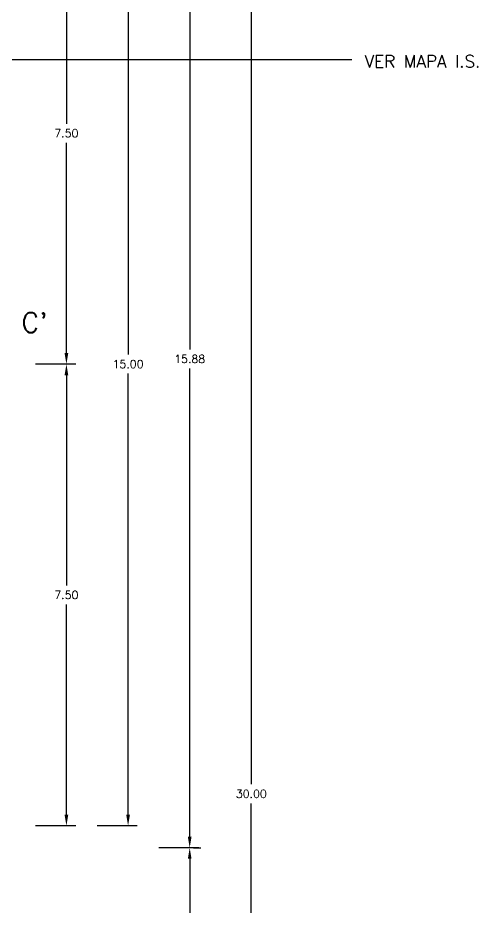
# Model space of a CAD drawing. Extents: x 19.8 to 90.6, y 5.5 to 74.
# Drawn here: x 83.11 to 90.58, y 50.92 to 65.36 of the extents above; entities that cross this region are included whole.
import ezdxf

# ---------------------------------------------------------------- set-up
doc = ezdxf.new("R2010")
doc.units = 0
doc.header["$MEASUREMENT"] = 0
doc.linetypes.add('Default', pattern=[0])
doc.linetypes.add('Solid', pattern=[0])
doc.layers.get('DEFPOINTS').update_dxf_attribs({"linetype": 'Solid'})
for name, color, linetype in [('Dimensions (COTAS)', 212, 'Solid'), ('Sections Corte', 9, 'Solid'), ('Text O', 212, 'Default')]:
    doc.layers.add(name, color=color, linetype=linetype)
doc.styles.add('Simplex', font='SIMPLEX.SHX')
doc.dimstyles.get("Standard").update_dxf_attribs({"dimtxt": 0.13, "dimasz": 0.18, "dimexe": 0.18, "dimexo": 0.0625, "dimgap": 0.09, "dimtad": 1, "dimtih": 1, "dimtoh": 1, "dimzin": 0, "dimdsep": 46, "dimtxsty": 'Simplex', "dimcen": 0.09, "dimadec": 0, "dimazin": 0, "dimtfac": 1, "dimtofl": 0, "dimtmove": 0, "dimatfit": 3, "dimfxl": 1, "dimtolj": 1, "dimtzin": 0, "dimarcsym": 0})

# ---------------------------------------------------------------- blocks, each defined once
blk = doc.blocks.new('*D223')
at = {"layer": 'DEFPOINTS', "color": 0}
for p in [(83.901, 59.737), (83.901, 59.737), (83.901, 52.237)]:
    blk.add_point(p, dxfattribs=at)
at = {"layer": 'Dimensions (COTAS)', "color": 0, "lineweight": -2}
for p, q in [((83.839, 59.737), (83.721, 59.737)), ((83.901, 59.557), (83.901, 56.142)), ((83.901, 52.417), (83.901, 55.832)), ((83.839, 52.237), (83.721, 52.237))]:
    blk.add_line(p, q, dxfattribs=at)
at = {"layer": 'Dimensions (COTAS)', "color": 0}
for points in [[(83.871, 59.557), (83.931, 59.557), (83.901, 59.737)], [(83.871, 52.417), (83.931, 52.417), (83.901, 52.237)]]:
    blk.add_solid(points, dxfattribs=at)
at = {"layer": 'Dimensions (COTAS)', "color": 0, "insert": (83.901, 55.987), "char_height": 0.13, "attachment_point": 5, "style": 'Simplex'}
blk.add_mtext('\\A1;7.50', dxfattribs=at)
blk = doc.blocks.new('*D227')
at = {"layer": 'DEFPOINTS', "color": 0}
for p in [(84.901, 67.237), (84.901, 67.237), (84.901, 52.237)]:
    blk.add_point(p, dxfattribs=at)
at = {"layer": 'Dimensions (COTAS)', "color": 0, "lineweight": -2}
for p, q in [((84.839, 67.237), (84.721, 67.237)), ((84.901, 67.057), (84.901, 59.892)), ((84.901, 52.417), (84.901, 59.582)), ((84.839, 52.237), (84.721, 52.237))]:
    blk.add_line(p, q, dxfattribs=at)
at = {"layer": 'Dimensions (COTAS)', "color": 0}
for points in [[(84.871, 67.057), (84.931, 67.057), (84.901, 67.237)], [(84.871, 52.417), (84.931, 52.417), (84.901, 52.237)]]:
    blk.add_solid(points, dxfattribs=at)
at = {"layer": 'Dimensions (COTAS)', "color": 0, "insert": (84.901, 59.737), "char_height": 0.13, "attachment_point": 5, "style": 'Simplex'}
blk.add_mtext('\\A1;15.00', dxfattribs=at)
blk = doc.blocks.new('*D228')
at = {"layer": 'DEFPOINTS', "color": 0}
for p in [(85.901, 67.757), (85.901, 51.882), (85.901, 51.882)]:
    blk.add_point(p, dxfattribs=at)
at = {"layer": 'Dimensions (COTAS)', "color": 0, "lineweight": -2}
for p, q in [((85.964, 67.757), (86.081, 67.757)), ((85.901, 67.577), (85.901, 59.975)), ((85.901, 52.062), (85.901, 59.665)), ((85.839, 51.882), (85.721, 51.882))]:
    blk.add_line(p, q, dxfattribs=at)
at = {"layer": 'Dimensions (COTAS)', "color": 0}
for points in [[(85.871, 67.577), (85.931, 67.577), (85.901, 67.757)], [(85.871, 52.062), (85.931, 52.062), (85.901, 51.882)]]:
    blk.add_solid(points, dxfattribs=at)
at = {"layer": 'Dimensions (COTAS)', "color": 0, "insert": (85.901, 59.82), "char_height": 0.13, "attachment_point": 5, "style": 'Simplex'}
blk.add_mtext('\\A1;15.88', dxfattribs=at)
blk = doc.blocks.new('*D229')
at = {"layer": 'DEFPOINTS', "color": 0}
for p in [(86.901, 67.757), (86.901, 67.757), (86.901, 37.757)]:
    blk.add_point(p, dxfattribs=at)
at = {"layer": 'Dimensions (COTAS)', "color": 0, "lineweight": -2}
for p, q in [((86.839, 67.757), (86.721, 67.757)), ((86.901, 67.577), (86.901, 52.912)), ((86.901, 37.937), (86.901, 52.602)), ((86.839, 37.757), (86.721, 37.757))]:
    blk.add_line(p, q, dxfattribs=at)
at = {"layer": 'Dimensions (COTAS)', "color": 0}
for points in [[(86.871, 67.577), (86.931, 67.577), (86.901, 67.757)], [(86.871, 37.937), (86.931, 37.937), (86.901, 37.757)]]:
    blk.add_solid(points, dxfattribs=at)
at = {"layer": 'Dimensions (COTAS)', "color": 0, "insert": (86.901, 52.757), "char_height": 0.13, "attachment_point": 5, "style": 'Simplex'}
blk.add_mtext('\\A1;30.00', dxfattribs=at)
blk = doc.blocks.new('*D313')
at = {"layer": 'DEFPOINTS', "color": 0}
for p in [(85.901, 51.882), (85.901, 43.592), (85.901, 43.592)]:
    blk.add_point(p, dxfattribs=at)
at = {"layer": 'Dimensions (COTAS)', "color": 0, "lineweight": -2}
for p, q in [((85.964, 51.882), (86.081, 51.882)), ((85.901, 51.702), (85.901, 47.892)), ((85.901, 43.772), (85.901, 47.582)), ((85.839, 43.592), (85.721, 43.592))]:
    blk.add_line(p, q, dxfattribs=at)
at = {"layer": 'Dimensions (COTAS)', "color": 0}
for points in [[(85.871, 51.702), (85.931, 51.702), (85.901, 51.882)], [(85.871, 43.772), (85.931, 43.772), (85.901, 43.592)]]:
    blk.add_solid(points, dxfattribs=at)
at = {"layer": 'Dimensions (COTAS)', "color": 0, "insert": (85.901, 47.737), "char_height": 0.13, "attachment_point": 5, "style": 'Simplex'}
blk.add_mtext('\\A1;8.29', dxfattribs=at)
blk = doc.blocks.new('L')
at = {"color": 0}
blk.add_line((0, 0.15), (0, -0.5), dxfattribs=at)
blk = doc.blocks.new('*D377')
at = {"layer": 'DEFPOINTS', "color": 0}
for p in [(83.901, 67.237), (83.901, 67.237), (83.901, 59.737)]:
    blk.add_point(p, dxfattribs=at)
at = {"layer": 'Dimensions (COTAS)', "color": 0, "lineweight": -2}
for p, q in [((83.839, 67.237), (83.721, 67.237)), ((83.901, 67.057), (83.901, 63.642)), ((83.901, 59.917), (83.901, 63.332)), ((83.839, 59.737), (83.721, 59.737))]:
    blk.add_line(p, q, dxfattribs=at)
at = {"layer": 'Dimensions (COTAS)', "color": 0}
for points in [[(83.871, 67.057), (83.931, 67.057), (83.901, 67.237)], [(83.871, 59.917), (83.931, 59.917), (83.901, 59.737)]]:
    blk.add_solid(points, dxfattribs=at)
at = {"layer": 'Dimensions (COTAS)', "color": 0, "insert": (83.901, 63.487), "char_height": 0.13, "attachment_point": 5, "style": 'Simplex'}
blk.add_mtext('\\A1;7.50', dxfattribs=at)

msp = doc.modelspace()

# ---------------------------------------------------------------- linework, layer by layer
at = {"layer": 'Text O', "color": 7}
msp.add_line((80.671, 64.687), (88.531, 64.687), dxfattribs=at)

# ---------------------------------------------------------------- block references
at = {"layer": 'Dimensions (COTAS)', "rotation": 270.0000000000032}
for p in [(83.901, 59.737), (83.901, 52.237), (84.901, 52.237), (85.901, 51.882)]:
    msp.add_blockref('L', p, dxfattribs=at)

# ---------------------------------------------------------------- texts
at = {"layer": 'Sections Corte', "style": 'Simplex'}
msp.add_text("C'", height=0.32, dxfattribs=at).set_placement((83.171, 60.252))
at = {"layer": 'Text O', "color": 7, "style": 'Simplex'}
msp.add_text('VER MAPA I.S.', height=0.2, dxfattribs=at).set_placement((88.739, 64.555))

# ---------------------------------------------------------------- dimensions: what is measured, and where the dimension line sits
at = {"layer": 'Dimensions (COTAS)'}
for base, p1, p2, picture, middle in [((85.90138, 51.88209), (85.90138, 67.75706), (85.90138, 51.88209), '*D228', (85.90138, 59.81958)), ((86.901, 67.757), (86.901, 37.757), (86.901, 67.757), '*D229', (86.901, 52.757)), ((83.901, 67.237), (83.901, 59.737), (83.901, 67.237), '*D377', (83.901, 63.487)), ((84.901, 67.237), (84.901, 52.237), (84.901, 67.237), '*D227', (84.901, 59.737)), ((83.901, 59.737), (83.901, 52.237), (83.901, 59.737), '*D223', (83.901, 55.987)), ((85.901, 43.592), (85.901, 51.882), (85.901, 43.592), '*D313', (85.901, 47.737))]:
    dim = msp.add_linear_dim(base=base, p1=p1, p2=p2, angle=90, dimstyle='Standard', dxfattribs=at)
    dim.commit()
    dim.dimension.update_dxf_attribs({"geometry": picture, "text_midpoint": middle})

doc.saveas('drawing.dxf')
